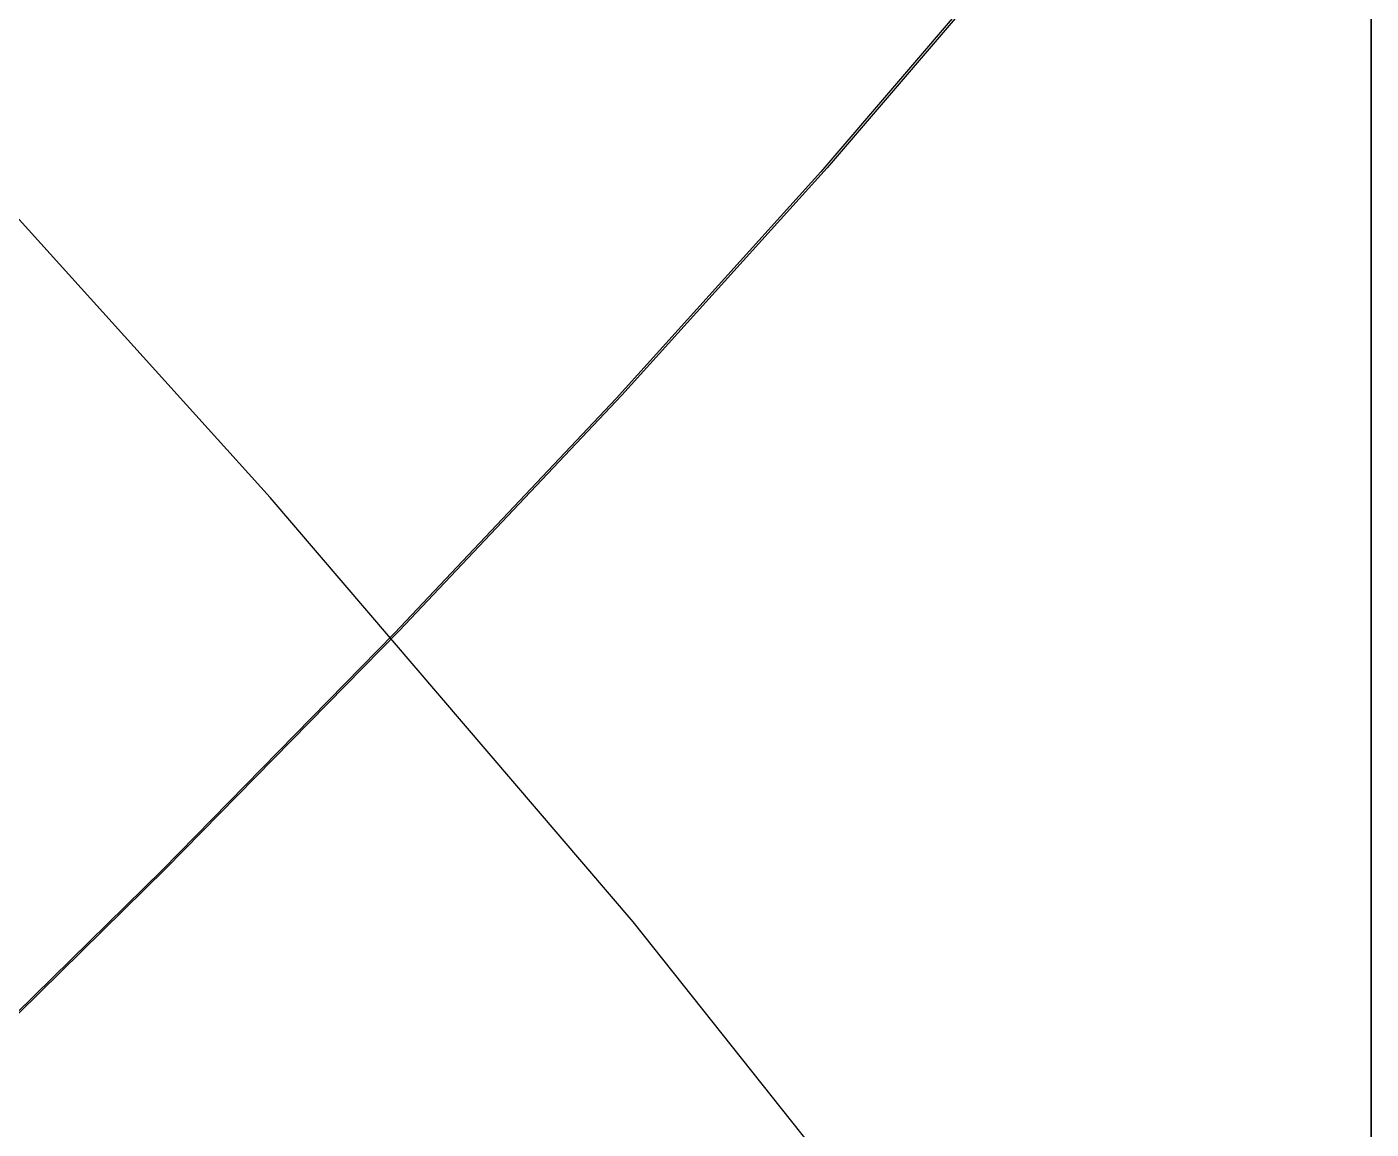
# Model space of a CAD drawing. Extents: x 0 to 141, y -114 to 28.
# Drawn here: x 105.94 to 141.11, y -88.97 to -60.14 of the extents above; entities that cross this region are included whole.
import ezdxf

# ---------------------------------------------------------------- set-up
doc = ezdxf.new("R2010")
doc.units = 0

msp = doc.modelspace()

# ---------------------------------------------------------------- linework, layer by layer
at = {"layer": 'Layer 1'}
for p, q in [((141.111, -113.812), (141.111, 27.2993)), ((141.111, -113.812), (141.111, 27.2993)), ((141.111, -113.812), (141.111, 27.2993)), ((141.111, -113.812), (141.111, 27.2993)), ((141.111, -113.812), (141.111, 27.2993)), ((141.111, -113.812), (141.111, 27.2993)), ((141.111, -113.812), (141.111, 27.2993)), ((141.111, -113.812), (141.111, 27.2993)), ((141.111, -113.812), (141.111, 27.2993)), ((141.111, -113.812), (141.111, 27.2993)), ((141.111, -113.812), (141.111, 27.2993)), ((141.111, -113.812), (141.111, 27.2993)), ((141.111, -113.812), (141.111, 27.2993)), ((141.111, -113.812), (141.111, 27.2993)), ((141.111, -113.812), (141.111, 27.2993)), ((141.111, -113.812), (141.111, 27.2993)), ((141.111, -113.812), (141.111, 27.2993)), ((141.111, -113.812), (141.111, 27.2993)), ((141.111, -113.812), (141.111, 27.2993)), ((141.111, -113.812), (141.111, 27.2993)), ((141.111, -113.812), (141.111, 27.2993)), ((141.111, -113.812), (141.111, 27.2993)), ((141.111, -113.812), (141.111, 27.2993)), ((141.111, -113.812), (141.111, 27.2993)), ((141.111, -113.812), (141.111, 27.2993)), ((141.111, -113.812), (141.111, 27.2993)), ((141.111, -113.812), (141.111, 27.2993)), ((141.111, -113.812), (141.111, 27.2993)), ((141.111, -113.812), (141.111, 27.2993)), ((141.111, -113.812), (141.111, 27.2993)), ((141.111, -113.812), (141.111, 27.2993)), ((141.111, -113.812), (141.111, 27.2993)), ((141.111, -113.812), (141.111, 27.2993)), ((141.111, -113.812), (141.111, 27.2993)), ((141.111, -113.812), (141.111, 27.2993)), ((141.111, -113.812), (141.111, 27.2993)), ((141.111, -113.812), (141.111, 27.2993)), ((141.111, -113.812), (141.111, 27.2993)), ((141.111, -113.812), (141.111, 27.2993)), ((141.111, -113.812), (141.111, 27.2993)), ((141.111, -113.812), (141.111, 27.2993)), ((141.111, -113.812), (141.111, 27.2993)), ((141.111, -113.812), (141.111, 27.2993)), ((141.111, -113.812), (141.111, 27.2993)), ((141.111, -113.812), (141.111, 27.2993)), ((141.111, -113.812), (141.111, 27.2993)), ((141.111, -43.2562), (141.111, -113.812)), ((141.111, -43.2562), (141.111, -113.812)), ((141.111, -43.2562), (141.111, -113.812)), ((141.111, -43.2562), (141.111, -113.812)), ((141.111, -43.2562), (141.111, -113.812)), ((141.111, -43.2562), (141.111, -113.812)), ((141.111, -43.2562), (141.111, -113.812)), ((141.111, -43.2562), (141.111, -113.812)), ((141.111, -43.2562), (141.111, -113.812)), ((141.111, -43.2562), (141.111, -113.812)), ((141.111, -43.2562), (141.111, -113.812)), ((141.111, -43.2562), (141.111, -113.812)), ((141.111, -43.2562), (141.111, -113.812)), ((141.111, -43.2562), (141.111, -113.812)), ((141.111, -43.2562), (141.111, -113.812)), ((141.111, -43.2562), (141.111, -113.812)), ((141.111, -43.2562), (141.111, -113.812)), ((141.111, -43.2562), (141.111, -113.812)), ((141.111, -43.2562), (141.111, -113.812)), ((141.111, -43.2562), (141.111, -113.812)), ((141.111, -43.2562), (141.111, -113.812)), ((141.111, -43.2562), (141.111, -113.812)), ((141.111, -43.2562), (141.111, -113.812)), ((141.111, -43.2562), (141.111, -113.812)), ((141.111, -43.2562), (141.111, -113.812)), ((141.111, -43.2562), (141.111, -113.812)), ((141.111, -43.2562), (141.111, -113.812)), ((141.111, -43.2562), (141.111, -113.812)), ((141.111, -43.2562), (141.111, -113.812)), ((141.111, -43.2562), (141.111, -113.812)), ((141.111, -43.2562), (141.111, -113.812)), ((141.111, -43.2562), (141.111, -113.812)), ((141.111, -43.2562), (141.111, -113.812)), ((141.111, -43.2562), (141.111, -113.812)), ((141.111, -43.2562), (141.111, -113.812)), ((141.111, -43.2562), (141.111, -113.812)), ((141.111, -43.2562), (141.111, -113.812)), ((141.111, -43.2562), (141.111, -113.812)), ((141.111, -43.2562), (141.111, -113.812)), ((141.111, -43.2562), (141.111, -113.812)), ((141.111, -43.2562), (141.111, -113.812)), ((141.111, -43.2562), (141.111, -113.812)), ((141.111, -43.2562), (141.111, -113.812)), ((141.111, -43.2562), (141.111, -113.812)), ((141.111, -43.2562), (141.111, -113.812)), ((141.111, -43.2562), (141.111, -113.812)), ((141.111, -43.2562), (141.111, -113.812)), ((141.111, -43.2562), (141.111, -113.812)), ((141.111, -43.2562), (141.111, -113.812)), ((141.111, -43.2562), (141.111, -113.812)), ((141.111, -43.2562), (141.111, -113.812)), ((141.111, -43.2562), (141.111, -113.812)), ((141.111, -43.2562), (141.111, -113.812)), ((141.111, -43.2562), (141.111, -113.812)), ((141.111, -43.2562), (141.111, -113.812)), ((141.111, -43.2562), (141.111, -113.812)), ((141.111, -43.2562), (141.111, -113.812)), ((141.111, -43.2562), (141.111, -113.812)), ((141.111, -43.2562), (141.111, -113.812)), ((141.111, -43.2562), (141.111, -113.812)), ((131.651781, -58.256), (126.881401, -63.825483)), ((131.456559, -58.390113), (126.708843, -63.936934)), ((131.456559, -58.390113), (126.708843, -63.936934)), ((131.456559, -58.390113), (126.708843, -63.936934)), ((131.456559, -58.390113), (126.708843, -63.936934)), ((131.456559, -58.390113), (126.708843, -63.936934)), ((131.456559, -58.390113), (126.708843, -63.936934)), ((131.456559, -58.390113), (126.708843, -63.936934)), ((131.456559, -58.390113), (126.708843, -63.936934)), ((131.456559, -58.390113), (126.708843, -63.936934)), ((131.456559, -58.390113), (126.708843, -63.936934)), ((131.456559, -58.390113), (126.708843, -63.936934)), ((131.456559, -58.390113), (126.708843, -63.936934)), ((131.456559, -58.390113), (126.708843, -63.936934)), ((131.456559, -58.390113), (126.708843, -63.936934)), ((131.456559, -58.390113), (126.708843, -63.936934)), ((131.456559, -58.390113), (126.708843, -63.936934)), ((131.456559, -58.390113), (126.708843, -63.936934)), ((131.456559, -58.390113), (126.708843, -63.936934)), ((131.456559, -58.390113), (126.708843, -63.936934)), ((131.456559, -58.390113), (126.708843, -63.936934)), ((131.456559, -58.390113), (126.708843, -63.936934)), ((131.456559, -58.390113), (126.708843, -63.936934)), ((131.456559, -58.390113), (126.708843, -63.936934)), ((131.456559, -58.390113), (126.708843, -63.936934)), ((131.456559, -58.390113), (126.708843, -63.936934)), ((131.456559, -58.390113), (126.708843, -63.936934)), ((131.456559, -58.390113), (126.708843, -63.936934)), ((131.456559, -58.390113), (126.708843, -63.936934)), ((131.456559, -58.390113), (126.708843, -63.936934)), ((131.456559, -58.390113), (126.708843, -63.936934)), ((131.456559, -58.390113), (126.708843, -63.936934)), ((131.456559, -58.390113), (126.708843, -63.936934)), ((131.456559, -58.390113), (126.708843, -63.936934)), ((131.456559, -58.390113), (126.708843, -63.936934)), ((131.456559, -58.390113), (126.708843, -63.936934)), ((131.456559, -58.390113), (126.708843, -63.936934)), ((131.456559, -58.390113), (126.708843, -63.936934)), ((131.456559, -58.390113), (126.708843, -63.936934)), ((131.456559, -58.390113), (126.708843, -63.936934)), ((131.456559, -58.390113), (126.708843, -63.936934)), ((131.456559, -58.390113), (126.708843, -63.936934)), ((131.456559, -58.390113), (126.708843, -63.936934)), ((131.456559, -58.390113), (126.708843, -63.936934)), ((131.456559, -58.390113), (126.708843, -63.936934)), ((131.456559, -58.390113), (126.708843, -63.936934)), ((131.456559, -58.390113), (126.708843, -63.936934)), ((131.456559, -58.390113), (126.708843, -63.936934)), ((131.456559, -58.390113), (126.708843, -63.936934)), ((131.456559, -58.390113), (126.708843, -63.936934)), ((131.456559, -58.390113), (126.708843, -63.936934)), ((131.456559, -58.390113), (126.708843, -63.936934)), ((131.456559, -58.390113), (126.708843, -63.936934)), ((131.456559, -58.390113), (126.708843, -63.936934)), ((131.456559, -58.390113), (126.708843, -63.936934)), ((131.456559, -58.390113), (126.708843, -63.936934)), ((131.456559, -58.390113), (126.708843, -63.936934)), ((131.456559, -58.390113), (126.708843, -63.936934)), ((131.456559, -58.390113), (126.708843, -63.936934)), ((131.456559, -58.390113), (126.708843, -63.936934)), ((131.456559, -58.390113), (126.708843, -63.936934)), ((131.456559, -58.390113), (126.708843, -63.936934)), ((131.456559, -58.390113), (126.708843, -63.936934)), ((131.456559, -58.390113), (126.708843, -63.936934)), ((131.456559, -58.390113), (126.708843, -63.936934)), ((131.456559, -58.390113), (126.708843, -63.936934)), ((131.456559, -58.390113), (126.708843, -63.936934)), ((131.456559, -58.390113), (126.708843, -63.936934)), ((131.456559, -58.390113), (126.708843, -63.936934)), ((131.456559, -58.390113), (126.708843, -63.936934)), ((131.456559, -58.390113), (126.708843, -63.936934)), ((131.456672, -58.39045), (126.709004, -63.937289)), ((131.456672, -58.39045), (126.709004, -63.937289)), ((131.456672, -58.39045), (126.709004, -63.937289)), ((131.456672, -58.39045), (126.709004, -63.937289)), ((131.456672, -58.39045), (126.709004, -63.937289)), ((131.456672, -58.39045), (126.709004, -63.937289)), ((131.456672, -58.39045), (126.709004, -63.937289)), ((131.456672, -58.39045), (126.709004, -63.937289)), ((131.456672, -58.39045), (126.709004, -63.937289)), ((131.456672, -58.39045), (126.709004, -63.937289)), ((131.456672, -58.39045), (126.709004, -63.937289)), ((131.456672, -58.39045), (126.709004, -63.937289)), ((131.456672, -58.39045), (126.709004, -63.937289)), ((131.456672, -58.39045), (126.709004, -63.937289)), ((131.456672, -58.39045), (126.709004, -63.937289)), ((131.456672, -58.39045), (126.709004, -63.937289)), ((131.456672, -58.39045), (126.709004, -63.937289)), ((131.456672, -58.39045), (126.709004, -63.937289)), ((131.456672, -58.39045), (126.709004, -63.937289)), ((131.456672, -58.39045), (126.709004, -63.937289)), ((131.456672, -58.39045), (126.709004, -63.937289)), ((131.456672, -58.39045), (126.709004, -63.937289)), ((131.456672, -58.39045), (126.709004, -63.937289)), ((131.456672, -58.39045), (126.709004, -63.937289)), ((131.456672, -58.39045), (126.709004, -63.937289)), ((131.456672, -58.39045), (126.709004, -63.937289)), ((131.456672, -58.39045), (126.709004, -63.937289)), ((131.456672, -58.39045), (126.709004, -63.937289)), ((131.456672, -58.39045), (126.709004, -63.937289)), ((131.456672, -58.39045), (126.709004, -63.937289)), ((131.456672, -58.39045), (126.709004, -63.937289)), ((131.456672, -58.39045), (126.709004, -63.937289)), ((131.456672, -58.39045), (126.709004, -63.937289)), ((131.456672, -58.39045), (126.709004, -63.937289)), ((131.456672, -58.39045), (126.709004, -63.937289)), ((131.456672, -58.39045), (126.709004, -63.937289)), ((131.456672, -58.39045), (126.709004, -63.937289)), ((131.456672, -58.39045), (126.709004, -63.937289)), ((131.456672, -58.39045), (126.709004, -63.937289)), ((131.456672, -58.39045), (126.709004, -63.937289)), ((112.306867, -72.44998), (101.599796, -60.601286)), ((112.306867, -72.44998), (101.599796, -60.601286)), ((112.306867, -72.44998), (101.599796, -60.601286)), ((112.306867, -72.44998), (101.599796, -60.601286)), ((112.306867, -72.44998), (101.599796, -60.601286)), ((112.306867, -72.44998), (101.599796, -60.601286)), ((112.306867, -72.44998), (101.599796, -60.601286)), ((112.306867, -72.44998), (101.599796, -60.601286)), ((112.306867, -72.44998), (101.599796, -60.601286)), ((112.306867, -72.44998), (101.599796, -60.601286)), ((112.306867, -72.44998), (101.599796, -60.601286)), ((112.306867, -72.44998), (101.599796, -60.601286)), ((112.306867, -72.44998), (101.599796, -60.601286)), ((112.306867, -72.44998), (101.599796, -60.601286)), ((112.306867, -72.44998), (101.599796, -60.601286)), ((112.306867, -72.44998), (101.599796, -60.601286)), ((112.306867, -72.44998), (101.599796, -60.601286)), ((112.306867, -72.44998), (101.599796, -60.601286)), ((112.306867, -72.44998), (101.599796, -60.601286)), ((112.306867, -72.44998), (101.599796, -60.601286)), ((112.306867, -72.44998), (101.599796, -60.601286)), ((112.306867, -72.44998), (101.599796, -60.601286)), ((112.306867, -72.44998), (101.599796, -60.601286)), ((112.306867, -72.44998), (101.599796, -60.601286)), ((112.306867, -72.44998), (101.599796, -60.601286)), ((112.306867, -72.44998), (101.599796, -60.601286)), ((112.306867, -72.44998), (101.599796, -60.601286)), ((112.306867, -72.44998), (101.599796, -60.601286)), ((112.306867, -72.44998), (101.599796, -60.601286)), ((126.708843, -63.936934), (121.355279, -69.861297)), ((126.708843, -63.936934), (121.355279, -69.861297)), ((126.708843, -63.936934), (121.355279, -69.861297)), ((126.708843, -63.936934), (121.355279, -69.861297)), ((126.708843, -63.936934), (121.355279, -69.861297)), ((126.708843, -63.936934), (121.355279, -69.861297)), ((126.708843, -63.936934), (121.355279, -69.861297)), ((126.708843, -63.936934), (121.355279, -69.861297)), ((126.708843, -63.936934), (121.355279, -69.861297)), ((126.708843, -63.936934), (121.355279, -69.861297)), ((126.708843, -63.936934), (121.355279, -69.861297)), ((126.708843, -63.936934), (121.355279, -69.861297)), ((126.708843, -63.936934), (121.355279, -69.861297)), ((126.708843, -63.936934), (121.355279, -69.861297)), ((126.708843, -63.936934), (121.355279, -69.861297)), ((126.708843, -63.936934), (121.355279, -69.861297)), ((126.708843, -63.936934), (121.355279, -69.861297)), ((126.708843, -63.936934), (121.355279, -69.861297)), ((126.708843, -63.936934), (121.355279, -69.861297)), ((126.708843, -63.936934), (121.355279, -69.861297)), ((126.708843, -63.936934), (121.355279, -69.861297)), ((126.708843, -63.936934), (121.355279, -69.861297)), ((126.708843, -63.936934), (121.355279, -69.861297)), ((126.708843, -63.936934), (121.355279, -69.861297)), ((126.708843, -63.936934), (121.355279, -69.861297)), ((126.708843, -63.936934), (121.355279, -69.861297)), ((126.708843, -63.936934), (121.355279, -69.861297)), ((126.708843, -63.936934), (121.355279, -69.861297)), ((126.708843, -63.936934), (121.355279, -69.861297)), ((126.708843, -63.936934), (121.355279, -69.861297)), ((126.708843, -63.936934), (121.355279, -69.861297)), ((126.708843, -63.936934), (121.355279, -69.861297)), ((126.708843, -63.936934), (121.355279, -69.861297)), ((126.708843, -63.936934), (121.355279, -69.861297)), ((126.708843, -63.936934), (121.355279, -69.861297)), ((126.708843, -63.936934), (121.355279, -69.861297)), ((126.708843, -63.936934), (121.355279, -69.861297)), ((126.708843, -63.936934), (121.355279, -69.861297)), ((126.708843, -63.936934), (121.355279, -69.861297)), ((126.708843, -63.936934), (121.355279, -69.861297)), ((126.708843, -63.936934), (121.355279, -69.861297)), ((126.708843, -63.936934), (121.355279, -69.861297)), ((126.708843, -63.936934), (121.355279, -69.861297)), ((126.708843, -63.936934), (121.355279, -69.861297)), ((126.708843, -63.936934), (121.355279, -69.861297)), ((126.708843, -63.936934), (121.355279, -69.861297)), ((126.708843, -63.936934), (121.355279, -69.861297)), ((126.708843, -63.936934), (121.355279, -69.861297)), ((126.708843, -63.936934), (121.355279, -69.861297)), ((126.708843, -63.936934), (121.355279, -69.861297)), ((126.708843, -63.936934), (121.355279, -69.861297)), ((126.708843, -63.936934), (121.355279, -69.861297)), ((126.708843, -63.936934), (121.355279, -69.861297)), ((126.708843, -63.936934), (121.355279, -69.861297)), ((126.708843, -63.936934), (121.355279, -69.861297)), ((126.708843, -63.936934), (121.355279, -69.861297)), ((126.708843, -63.936934), (121.355279, -69.861297)), ((126.708843, -63.936934), (121.355279, -69.861297)), ((126.708843, -63.936934), (121.355279, -69.861297)), ((126.708843, -63.936934), (121.355279, -69.861297)), ((126.708843, -63.936934), (121.355279, -69.861297)), ((126.708843, -63.936934), (121.355279, -69.861297)), ((126.708843, -63.936934), (121.355279, -69.861297)), ((126.708843, -63.936934), (121.355279, -69.861297)), ((126.708843, -63.936934), (121.355279, -69.861297)), ((126.708843, -63.936934), (121.355279, -69.861297)), ((126.708843, -63.936934), (121.355279, -69.861297)), ((126.708843, -63.936934), (121.355279, -69.861297)), ((126.708843, -63.936934), (121.355279, -69.861297)), ((126.708843, -63.936934), (121.355279, -69.861297)), ((126.709004, -63.937289), (121.35549, -69.861648)), ((126.709004, -63.937289), (121.35549, -69.861648)), ((126.709004, -63.937289), (121.35549, -69.861648)), ((126.709004, -63.937289), (121.35549, -69.861648)), ((126.709004, -63.937289), (121.35549, -69.861648)), ((126.709004, -63.937289), (121.35549, -69.861648)), ((126.709004, -63.937289), (121.35549, -69.861648)), ((126.709004, -63.937289), (121.35549, -69.861648)), ((126.709004, -63.937289), (121.35549, -69.861648)), ((126.709004, -63.937289), (121.35549, -69.861648)), ((126.709004, -63.937289), (121.35549, -69.861648)), ((126.709004, -63.937289), (121.35549, -69.861648)), ((126.709004, -63.937289), (121.35549, -69.861648)), ((126.709004, -63.937289), (121.35549, -69.861648)), ((126.709004, -63.937289), (121.35549, -69.861648)), ((126.709004, -63.937289), (121.35549, -69.861648)), ((126.709004, -63.937289), (121.35549, -69.861648)), ((126.709004, -63.937289), (121.35549, -69.861648)), ((126.709004, -63.937289), (121.35549, -69.861648)), ((126.709004, -63.937289), (121.35549, -69.861648)), ((126.709004, -63.937289), (121.35549, -69.861648)), ((126.709004, -63.937289), (121.35549, -69.861648)), ((126.709004, -63.937289), (121.35549, -69.861648)), ((126.709004, -63.937289), (121.35549, -69.861648)), ((126.709004, -63.937289), (121.35549, -69.861648)), ((126.709004, -63.937289), (121.35549, -69.861648)), ((126.709004, -63.937289), (121.35549, -69.861648)), ((126.709004, -63.937289), (121.35549, -69.861648)), ((126.709004, -63.937289), (121.35549, -69.861648)), ((126.709004, -63.937289), (121.35549, -69.861648)), ((126.709004, -63.937289), (121.35549, -69.861648)), ((126.709004, -63.937289), (121.35549, -69.861648)), ((126.709004, -63.937289), (121.35549, -69.861648)), ((126.709004, -63.937289), (121.35549, -69.861648)), ((126.709004, -63.937289), (121.35549, -69.861648)), ((126.709004, -63.937289), (121.35549, -69.861648)), ((126.709004, -63.937289), (121.35549, -69.861648)), ((126.709004, -63.937289), (121.35549, -69.861648)), ((126.709004, -63.937289), (121.35549, -69.861648)), ((126.709004, -63.937289), (121.35549, -69.861648)), ((126.881401, -63.825483), (121.502537, -69.775117)), ((121.355279, -69.861297), (115.559766, -75.999302)), ((121.355279, -69.861297), (115.559766, -75.999302)), ((121.355279, -69.861297), (115.559766, -75.999302)), ((121.355279, -69.861297), (115.559766, -75.999302)), ((121.355279, -69.861297), (115.559766, -75.999302)), ((121.355279, -69.861297), (115.559766, -75.999302)), ((121.355279, -69.861297), (115.559766, -75.999302)), ((121.355279, -69.861297), (115.559766, -75.999302)), ((121.355279, -69.861297), (115.559766, -75.999302)), ((121.355279, -69.861297), (115.559766, -75.999302)), ((121.355279, -69.861297), (115.559766, -75.999302)), ((121.355279, -69.861297), (115.559766, -75.999302)), ((121.355279, -69.861297), (115.559766, -75.999302)), ((121.355279, -69.861297), (115.559766, -75.999302)), ((121.355279, -69.861297), (115.559766, -75.999302)), ((121.355279, -69.861297), (115.559766, -75.999302)), ((121.355279, -69.861297), (115.559766, -75.999302)), ((121.355279, -69.861297), (115.559766, -75.999302)), ((121.355279, -69.861297), (115.559766, -75.999302)), ((121.355279, -69.861297), (115.559766, -75.999302)), ((121.355279, -69.861297), (115.559766, -75.999302)), ((121.355279, -69.861297), (115.559766, -75.999302)), ((121.355279, -69.861297), (115.559766, -75.999302)), ((121.355279, -69.861297), (115.559766, -75.999302)), ((121.355279, -69.861297), (115.559766, -75.999302)), ((121.355279, -69.861297), (115.559766, -75.999302)), ((121.355279, -69.861297), (115.559766, -75.999302)), ((121.355279, -69.861297), (115.559766, -75.999302)), ((121.355279, -69.861297), (115.559766, -75.999302)), ((121.355279, -69.861297), (115.559766, -75.999302)), ((121.355279, -69.861297), (115.559766, -75.999302)), ((121.355279, -69.861297), (115.559766, -75.999302)), ((121.355279, -69.861297), (115.559766, -75.999302)), ((121.355279, -69.861297), (115.559766, -75.999302)), ((121.355279, -69.861297), (115.559766, -75.999302)), ((121.355279, -69.861297), (115.559766, -75.999302)), ((121.355279, -69.861297), (115.559766, -75.999302)), ((121.355279, -69.861297), (115.559766, -75.999302)), ((121.355279, -69.861297), (115.559766, -75.999302)), ((121.355279, -69.861297), (115.559766, -75.999302)), ((121.355279, -69.861297), (115.559766, -75.999302)), ((121.355279, -69.861297), (115.559766, -75.999302)), ((121.355279, -69.861297), (115.559766, -75.999302)), ((121.355279, -69.861297), (115.559766, -75.999302)), ((121.355279, -69.861297), (115.559766, -75.999302)), ((121.355279, -69.861297), (115.559766, -75.999302)), ((121.355279, -69.861297), (115.559766, -75.999302)), ((121.355279, -69.861297), (115.559766, -75.999302)), ((121.355279, -69.861297), (115.559766, -75.999302)), ((121.355279, -69.861297), (115.559766, -75.999302)), ((121.355279, -69.861297), (115.559766, -75.999302)), ((121.355279, -69.861297), (115.559766, -75.999302)), ((121.355279, -69.861297), (115.559766, -75.999302)), ((121.355279, -69.861297), (115.559766, -75.999302)), ((121.355279, -69.861297), (115.559766, -75.999302)), ((121.355279, -69.861297), (115.559766, -75.999302)), ((121.355279, -69.861297), (115.559766, -75.999302)), ((121.355279, -69.861297), (115.559766, -75.999302)), ((121.355279, -69.861297), (115.559766, -75.999302)), ((121.355279, -69.861297), (115.559766, -75.999302)), ((121.355279, -69.861297), (115.559766, -75.999302)), ((121.355279, -69.861297), (115.559766, -75.999302)), ((121.355279, -69.861297), (115.559766, -75.999302)), ((121.355279, -69.861297), (115.559766, -75.999302)), ((121.355279, -69.861297), (115.559766, -75.999302)), ((121.355279, -69.861297), (115.559766, -75.999302)), ((121.355279, -69.861297), (115.559766, -75.999302)), ((121.355279, -69.861297), (115.559766, -75.999302)), ((121.355279, -69.861297), (115.559766, -75.999302)), ((121.355279, -69.861297), (115.559766, -75.999302)), ((121.35549, -69.861648), (115.560024, -75.999634)), ((121.35549, -69.861648), (115.560024, -75.999634)), ((121.35549, -69.861648), (115.560024, -75.999634)), ((121.35549, -69.861648), (115.560024, -75.999634)), ((121.35549, -69.861648), (115.560024, -75.999634)), ((121.35549, -69.861648), (115.560024, -75.999634)), ((121.35549, -69.861648), (115.560024, -75.999634)), ((121.35549, -69.861648), (115.560024, -75.999634)), ((121.35549, -69.861648), (115.560024, -75.999634)), ((121.35549, -69.861648), (115.560024, -75.999634)), ((121.35549, -69.861648), (115.560024, -75.999634)), ((121.35549, -69.861648), (115.560024, -75.999634)), ((121.35549, -69.861648), (115.560024, -75.999634)), ((121.35549, -69.861648), (115.560024, -75.999634)), ((121.35549, -69.861648), (115.560024, -75.999634)), ((121.35549, -69.861648), (115.560024, -75.999634)), ((121.35549, -69.861648), (115.560024, -75.999634)), ((121.35549, -69.861648), (115.560024, -75.999634)), ((121.35549, -69.861648), (115.560024, -75.999634)), ((121.35549, -69.861648), (115.560024, -75.999634)), ((121.35549, -69.861648), (115.560024, -75.999634)), ((121.35549, -69.861648), (115.560024, -75.999634)), ((121.35549, -69.861648), (115.560024, -75.999634)), ((121.35549, -69.861648), (115.560024, -75.999634)), ((121.35549, -69.861648), (115.560024, -75.999634)), ((121.35549, -69.861648), (115.560024, -75.999634)), ((121.35549, -69.861648), (115.560024, -75.999634)), ((121.35549, -69.861648), (115.560024, -75.999634)), ((121.35549, -69.861648), (115.560024, -75.999634)), ((121.35549, -69.861648), (115.560024, -75.999634)), ((121.35549, -69.861648), (115.560024, -75.999634)), ((121.35549, -69.861648), (115.560024, -75.999634)), ((121.35549, -69.861648), (115.560024, -75.999634)), ((121.35549, -69.861648), (115.560024, -75.999634)), ((121.35549, -69.861648), (115.560024, -75.999634)), ((121.35549, -69.861648), (115.560024, -75.999634)), ((121.35549, -69.861648), (115.560024, -75.999634)), ((121.35549, -69.861648), (115.560024, -75.999634)), ((121.35549, -69.861648), (115.560024, -75.999634)), ((121.35549, -69.861648), (115.560024, -75.999634)), ((121.502537, -69.775117), (115.679962, -75.94013)), ((121.802245, -83.543631), (112.306867, -72.44998)), ((121.802245, -83.543631), (112.306867, -72.44998)), ((121.802245, -83.543631), (112.306867, -72.44998)), ((121.802245, -83.543631), (112.306867, -72.44998)), ((121.802245, -83.543631), (112.306867, -72.44998)), ((121.802245, -83.543631), (112.306867, -72.44998)), ((121.802245, -83.543631), (112.306867, -72.44998)), ((121.802245, -83.543631), (112.306867, -72.44998)), ((121.802245, -83.543631), (112.306867, -72.44998)), ((121.802245, -83.543631), (112.306867, -72.44998)), ((121.802245, -83.543631), (112.306867, -72.44998)), ((121.802245, -83.543631), (112.306867, -72.44998)), ((121.802245, -83.543631), (112.306867, -72.44998)), ((121.802245, -83.543631), (112.306867, -72.44998)), ((121.802245, -83.543631), (112.306867, -72.44998)), ((121.802245, -83.543631), (112.306867, -72.44998)), ((121.802245, -83.543631), (112.306867, -72.44998)), ((121.802245, -83.543631), (112.306867, -72.44998)), ((121.802245, -83.543631), (112.306867, -72.44998)), ((121.802245, -83.543631), (112.306867, -72.44998)), ((121.802245, -83.543631), (112.306867, -72.44998)), ((121.802245, -83.543631), (112.306867, -72.44998)), ((121.802245, -83.543631), (112.306867, -72.44998)), ((121.802245, -83.543631), (112.306867, -72.44998)), ((121.802245, -83.543631), (112.306867, -72.44998)), ((121.802245, -83.543631), (112.306867, -72.44998)), ((121.802245, -83.543631), (112.306867, -72.44998)), ((121.802245, -83.543631), (112.306867, -72.44998)), ((121.802245, -83.543631), (112.306867, -72.44998)), ((115.679962, -75.94013), (109.57845, -82.15575)), ((115.559766, -75.999302), (109.4862, -82.18705)), ((115.559766, -75.999302), (109.4862, -82.18705)), ((115.559766, -75.999302), (109.4862, -82.18705)), ((115.559766, -75.999302), (109.4862, -82.18705)), ((115.559766, -75.999302), (109.4862, -82.18705)), ((115.559766, -75.999302), (109.4862, -82.18705)), ((115.559766, -75.999302), (109.4862, -82.18705)), ((115.559766, -75.999302), (109.4862, -82.18705)), ((115.559766, -75.999302), (109.4862, -82.18705)), ((115.559766, -75.999302), (109.4862, -82.18705)), ((115.559766, -75.999302), (109.4862, -82.18705)), ((115.559766, -75.999302), (109.4862, -82.18705)), ((115.559766, -75.999302), (109.4862, -82.18705)), ((115.559766, -75.999302), (109.4862, -82.18705)), ((115.559766, -75.999302), (109.4862, -82.18705)), ((115.559766, -75.999302), (109.4862, -82.18705)), ((115.559766, -75.999302), (109.4862, -82.18705)), ((115.559766, -75.999302), (109.4862, -82.18705)), ((115.559766, -75.999302), (109.4862, -82.18705)), ((115.559766, -75.999302), (109.4862, -82.18705)), ((115.559766, -75.999302), (109.4862, -82.18705)), ((115.559766, -75.999302), (109.4862, -82.18705)), ((115.559766, -75.999302), (109.4862, -82.18705)), ((115.559766, -75.999302), (109.4862, -82.18705)), ((115.559766, -75.999302), (109.4862, -82.18705)), ((115.559766, -75.999302), (109.4862, -82.18705)), ((115.559766, -75.999302), (109.4862, -82.18705)), ((115.559766, -75.999302), (109.4862, -82.18705)), ((115.559766, -75.999302), (109.4862, -82.18705)), ((115.559766, -75.999302), (109.4862, -82.18705)), ((115.559766, -75.999302), (109.4862, -82.18705)), ((115.559766, -75.999302), (109.4862, -82.18705)), ((115.559766, -75.999302), (109.4862, -82.18705)), ((115.559766, -75.999302), (109.4862, -82.18705)), ((115.559766, -75.999302), (109.4862, -82.18705)), ((115.559766, -75.999302), (109.4862, -82.18705)), ((115.559766, -75.999302), (109.4862, -82.18705)), ((115.559766, -75.999302), (109.4862, -82.18705)), ((115.559766, -75.999302), (109.4862, -82.18705)), ((115.559766, -75.999302), (109.4862, -82.18705)), ((115.559766, -75.999302), (109.4862, -82.18705)), ((115.559766, -75.999302), (109.4862, -82.18705)), ((115.559766, -75.999302), (109.4862, -82.18705)), ((115.559766, -75.999302), (109.4862, -82.18705)), ((115.559766, -75.999302), (109.4862, -82.18705)), ((115.559766, -75.999302), (109.4862, -82.18705)), ((115.559766, -75.999302), (109.4862, -82.18705)), ((115.559766, -75.999302), (109.4862, -82.18705)), ((115.559766, -75.999302), (109.4862, -82.18705)), ((115.559766, -75.999302), (109.4862, -82.18705)), ((115.559766, -75.999302), (109.4862, -82.18705)), ((115.559766, -75.999302), (109.4862, -82.18705)), ((115.559766, -75.999302), (109.4862, -82.18705)), ((115.559766, -75.999302), (109.4862, -82.18705)), ((115.559766, -75.999302), (109.4862, -82.18705)), ((115.559766, -75.999302), (109.4862, -82.18705)), ((115.559766, -75.999302), (109.4862, -82.18705)), ((115.559766, -75.999302), (109.4862, -82.18705)), ((115.559766, -75.999302), (109.4862, -82.18705)), ((115.559766, -75.999302), (109.4862, -82.18705)), ((115.559766, -75.999302), (109.4862, -82.18705)), ((115.559766, -75.999302), (109.4862, -82.18705)), ((115.559766, -75.999302), (109.4862, -82.18705)), ((115.559766, -75.999302), (109.4862, -82.18705)), ((115.559766, -75.999302), (109.4862, -82.18705)), ((115.559766, -75.999302), (109.4862, -82.18705)), ((115.559766, -75.999302), (109.4862, -82.18705)), ((115.559766, -75.999302), (109.4862, -82.18705)), ((115.559766, -75.999302), (109.4862, -82.18705)), ((115.559766, -75.999302), (109.4862, -82.18705)), ((115.560024, -75.999634), (109.4865, -82.18735)), ((115.560024, -75.999634), (109.4865, -82.18735)), ((115.560024, -75.999634), (109.4865, -82.18735)), ((115.560024, -75.999634), (109.4865, -82.18735)), ((115.560024, -75.999634), (109.4865, -82.18735)), ((115.560024, -75.999634), (109.4865, -82.18735)), ((115.560024, -75.999634), (109.4865, -82.18735)), ((115.560024, -75.999634), (109.4865, -82.18735)), ((115.560024, -75.999634), (109.4865, -82.18735)), ((115.560024, -75.999634), (109.4865, -82.18735)), ((115.560024, -75.999634), (109.4865, -82.18735)), ((115.560024, -75.999634), (109.4865, -82.18735)), ((115.560024, -75.999634), (109.4865, -82.18735)), ((115.560024, -75.999634), (109.4865, -82.18735)), ((115.560024, -75.999634), (109.4865, -82.18735)), ((115.560024, -75.999634), (109.4865, -82.18735)), ((115.560024, -75.999634), (109.4865, -82.18735)), ((115.560024, -75.999634), (109.4865, -82.18735)), ((115.560024, -75.999634), (109.4865, -82.18735)), ((115.560024, -75.999634), (109.4865, -82.18735)), ((115.560024, -75.999634), (109.4865, -82.18735)), ((115.560024, -75.999634), (109.4865, -82.18735)), ((115.560024, -75.999634), (109.4865, -82.18735)), ((115.560024, -75.999634), (109.4865, -82.18735)), ((115.560024, -75.999634), (109.4865, -82.18735)), ((115.560024, -75.999634), (109.4865, -82.18735)), ((115.560024, -75.999634), (109.4865, -82.18735)), ((115.560024, -75.999634), (109.4865, -82.18735)), ((115.560024, -75.999634), (109.4865, -82.18735)), ((115.560024, -75.999634), (109.4865, -82.18735)), ((115.560024, -75.999634), (109.4865, -82.18735)), ((115.560024, -75.999634), (109.4865, -82.18735)), ((115.560024, -75.999634), (109.4865, -82.18735)), ((115.560024, -75.999634), (109.4865, -82.18735)), ((115.560024, -75.999634), (109.4865, -82.18735)), ((115.560024, -75.999634), (109.4865, -82.18735)), ((115.560024, -75.999634), (109.4865, -82.18735)), ((115.560024, -75.999634), (109.4865, -82.18735)), ((115.560024, -75.999634), (109.4865, -82.18735)), ((115.560024, -75.999634), (109.4865, -82.18735)), ((109.4862, -82.18705), (103.29848, -88.260644)), ((109.4862, -82.18705), (103.29848, -88.260644)), ((109.4862, -82.18705), (103.29848, -88.260644)), ((109.4862, -82.18705), (103.29848, -88.260644)), ((109.4862, -82.18705), (103.29848, -88.260644)), ((109.4862, -82.18705), (103.29848, -88.260644)), ((109.4862, -82.18705), (103.29848, -88.260644)), ((109.4862, -82.18705), (103.29848, -88.260644)), ((109.4862, -82.18705), (103.29848, -88.260644)), ((109.4862, -82.18705), (103.29848, -88.260644)), ((109.4862, -82.18705), (103.29848, -88.260644)), ((109.4862, -82.18705), (103.29848, -88.260644)), ((109.4862, -82.18705), (103.29848, -88.260644)), ((109.4862, -82.18705), (103.29848, -88.260644)), ((109.4862, -82.18705), (103.29848, -88.260644)), ((109.4862, -82.18705), (103.29848, -88.260644)), ((109.4862, -82.18705), (103.29848, -88.260644)), ((109.4862, -82.18705), (103.29848, -88.260644)), ((109.4862, -82.18705), (103.29848, -88.260644)), ((109.4862, -82.18705), (103.29848, -88.260644)), ((109.4862, -82.18705), (103.29848, -88.260644)), ((109.4862, -82.18705), (103.29848, -88.260644)), ((109.4862, -82.18705), (103.29848, -88.260644)), ((109.4862, -82.18705), (103.29848, -88.260644)), ((109.4862, -82.18705), (103.29848, -88.260644)), ((109.4862, -82.18705), (103.29848, -88.260644)), ((109.4862, -82.18705), (103.29848, -88.260644)), ((109.4862, -82.18705), (103.29848, -88.260644)), ((109.4862, -82.18705), (103.29848, -88.260644)), ((109.4862, -82.18705), (103.29848, -88.260644)), ((109.4862, -82.18705), (103.29848, -88.260644)), ((109.4862, -82.18705), (103.29848, -88.260644)), ((109.4862, -82.18705), (103.29848, -88.260644)), ((109.4862, -82.18705), (103.29848, -88.260644)), ((109.4862, -82.18705), (103.29848, -88.260644)), ((109.4862, -82.18705), (103.29848, -88.260644)), ((109.4862, -82.18705), (103.29848, -88.260644)), ((109.4862, -82.18705), (103.29848, -88.260644)), ((109.4862, -82.18705), (103.29848, -88.260644)), ((109.4862, -82.18705), (103.29848, -88.260644)), ((109.4862, -82.18705), (103.29848, -88.260644)), ((109.4862, -82.18705), (103.29848, -88.260644)), ((109.4862, -82.18705), (103.29848, -88.260644)), ((109.4862, -82.18705), (103.29848, -88.260644)), ((109.4862, -82.18705), (103.29848, -88.260644)), ((109.4862, -82.18705), (103.29848, -88.260644)), ((109.4862, -82.18705), (103.29848, -88.260644)), ((109.4862, -82.18705), (103.29848, -88.260644)), ((109.4862, -82.18705), (103.29848, -88.260644)), ((109.4862, -82.18705), (103.29848, -88.260644)), ((109.4862, -82.18705), (103.29848, -88.260644)), ((109.4862, -82.18705), (103.29848, -88.260644)), ((109.4862, -82.18705), (103.29848, -88.260644)), ((109.4862, -82.18705), (103.29848, -88.260644)), ((109.4862, -82.18705), (103.29848, -88.260644)), ((109.4862, -82.18705), (103.29848, -88.260644)), ((109.4862, -82.18705), (103.29848, -88.260644)), ((109.4862, -82.18705), (103.29848, -88.260644)), ((109.4862, -82.18705), (103.29848, -88.260644)), ((109.4862, -82.18705), (103.29848, -88.260644)), ((109.4862, -82.18705), (103.29848, -88.260644)), ((109.4862, -82.18705), (103.29848, -88.260644)), ((109.4862, -82.18705), (103.29848, -88.260644)), ((109.4862, -82.18705), (103.29848, -88.260644)), ((109.4862, -82.18705), (103.29848, -88.260644)), ((109.4862, -82.18705), (103.29848, -88.260644)), ((109.4862, -82.18705), (103.29848, -88.260644)), ((109.4862, -82.18705), (103.29848, -88.260644)), ((109.4862, -82.18705), (103.29848, -88.260644)), ((109.4862, -82.18705), (103.29848, -88.260644)), ((109.4865, -82.18735), (103.298812, -88.260902)), ((109.4865, -82.18735), (103.298812, -88.260902)), ((109.4865, -82.18735), (103.298812, -88.260902)), ((109.4865, -82.18735), (103.298812, -88.260902)), ((109.4865, -82.18735), (103.298812, -88.260902)), ((109.4865, -82.18735), (103.298812, -88.260902)), ((109.4865, -82.18735), (103.298812, -88.260902)), ((109.4865, -82.18735), (103.298812, -88.260902)), ((109.4865, -82.18735), (103.298812, -88.260902)), ((109.4865, -82.18735), (103.298812, -88.260902)), ((109.4865, -82.18735), (103.298812, -88.260902)), ((109.4865, -82.18735), (103.298812, -88.260902)), ((109.4865, -82.18735), (103.298812, -88.260902)), ((109.4865, -82.18735), (103.298812, -88.260902)), ((109.4865, -82.18735), (103.298812, -88.260902)), ((109.4865, -82.18735), (103.298812, -88.260902)), ((109.4865, -82.18735), (103.298812, -88.260902)), ((109.4865, -82.18735), (103.298812, -88.260902)), ((109.4865, -82.18735), (103.298812, -88.260902)), ((109.4865, -82.18735), (103.298812, -88.260902)), ((109.4865, -82.18735), (103.298812, -88.260902)), ((109.4865, -82.18735), (103.298812, -88.260902)), ((109.4865, -82.18735), (103.298812, -88.260902)), ((109.4865, -82.18735), (103.298812, -88.260902)), ((109.4865, -82.18735), (103.298812, -88.260902)), ((109.4865, -82.18735), (103.298812, -88.260902)), ((109.4865, -82.18735), (103.298812, -88.260902)), ((109.4865, -82.18735), (103.298812, -88.260902)), ((109.4865, -82.18735), (103.298812, -88.260902)), ((109.4865, -82.18735), (103.298812, -88.260902)), ((109.4865, -82.18735), (103.298812, -88.260902)), ((109.4865, -82.18735), (103.298812, -88.260902)), ((109.4865, -82.18735), (103.298812, -88.260902)), ((109.4865, -82.18735), (103.298812, -88.260902)), ((109.4865, -82.18735), (103.298812, -88.260902)), ((109.4865, -82.18735), (103.298812, -88.260902)), ((109.4865, -82.18735), (103.298812, -88.260902)), ((109.4865, -82.18735), (103.298812, -88.260902)), ((109.4865, -82.18735), (103.298812, -88.260902)), ((109.4865, -82.18735), (103.298812, -88.260902)), ((109.57845, -82.15575), (103.362774, -88.257206)), ((129.758139, -93.554448), (121.802245, -83.543631)), ((129.758139, -93.554448), (121.802245, -83.543631)), ((129.758139, -93.554448), (121.802245, -83.543631)), ((129.758139, -93.554448), (121.802245, -83.543631)), ((129.758139, -93.554448), (121.802245, -83.543631)), ((129.758139, -93.554448), (121.802245, -83.543631)), ((129.758139, -93.554448), (121.802245, -83.543631)), ((129.758139, -93.554448), (121.802245, -83.543631)), ((129.758139, -93.554448), (121.802245, -83.543631)), ((129.758139, -93.554448), (121.802245, -83.543631)), ((129.758139, -93.554448), (121.802245, -83.543631)), ((129.758139, -93.554448), (121.802245, -83.543631)), ((129.758139, -93.554448), (121.802245, -83.543631)), ((129.758139, -93.554448), (121.802245, -83.543631)), ((129.758139, -93.554448), (121.802245, -83.543631)), ((129.758139, -93.554448), (121.802245, -83.543631)), ((129.758139, -93.554448), (121.802245, -83.543631)), ((129.758139, -93.554448), (121.802245, -83.543631)), ((129.758139, -93.554448), (121.802245, -83.543631)), ((129.758139, -93.554448), (121.802245, -83.543631)), ((129.758139, -93.554448), (121.802245, -83.543631)), ((129.758139, -93.554448), (121.802245, -83.543631)), ((129.758139, -93.554448), (121.802245, -83.543631)), ((129.758139, -93.554448), (121.802245, -83.543631)), ((129.758139, -93.554448), (121.802245, -83.543631)), ((129.758139, -93.554448), (121.802245, -83.543631)), ((129.758139, -93.554448), (121.802245, -83.543631)), ((129.758139, -93.554448), (121.802245, -83.543631)), ((129.758139, -93.554448), (121.802245, -83.543631))]:
    msp.add_line(p, q, dxfattribs=at)

doc.saveas('drawing.dxf')
